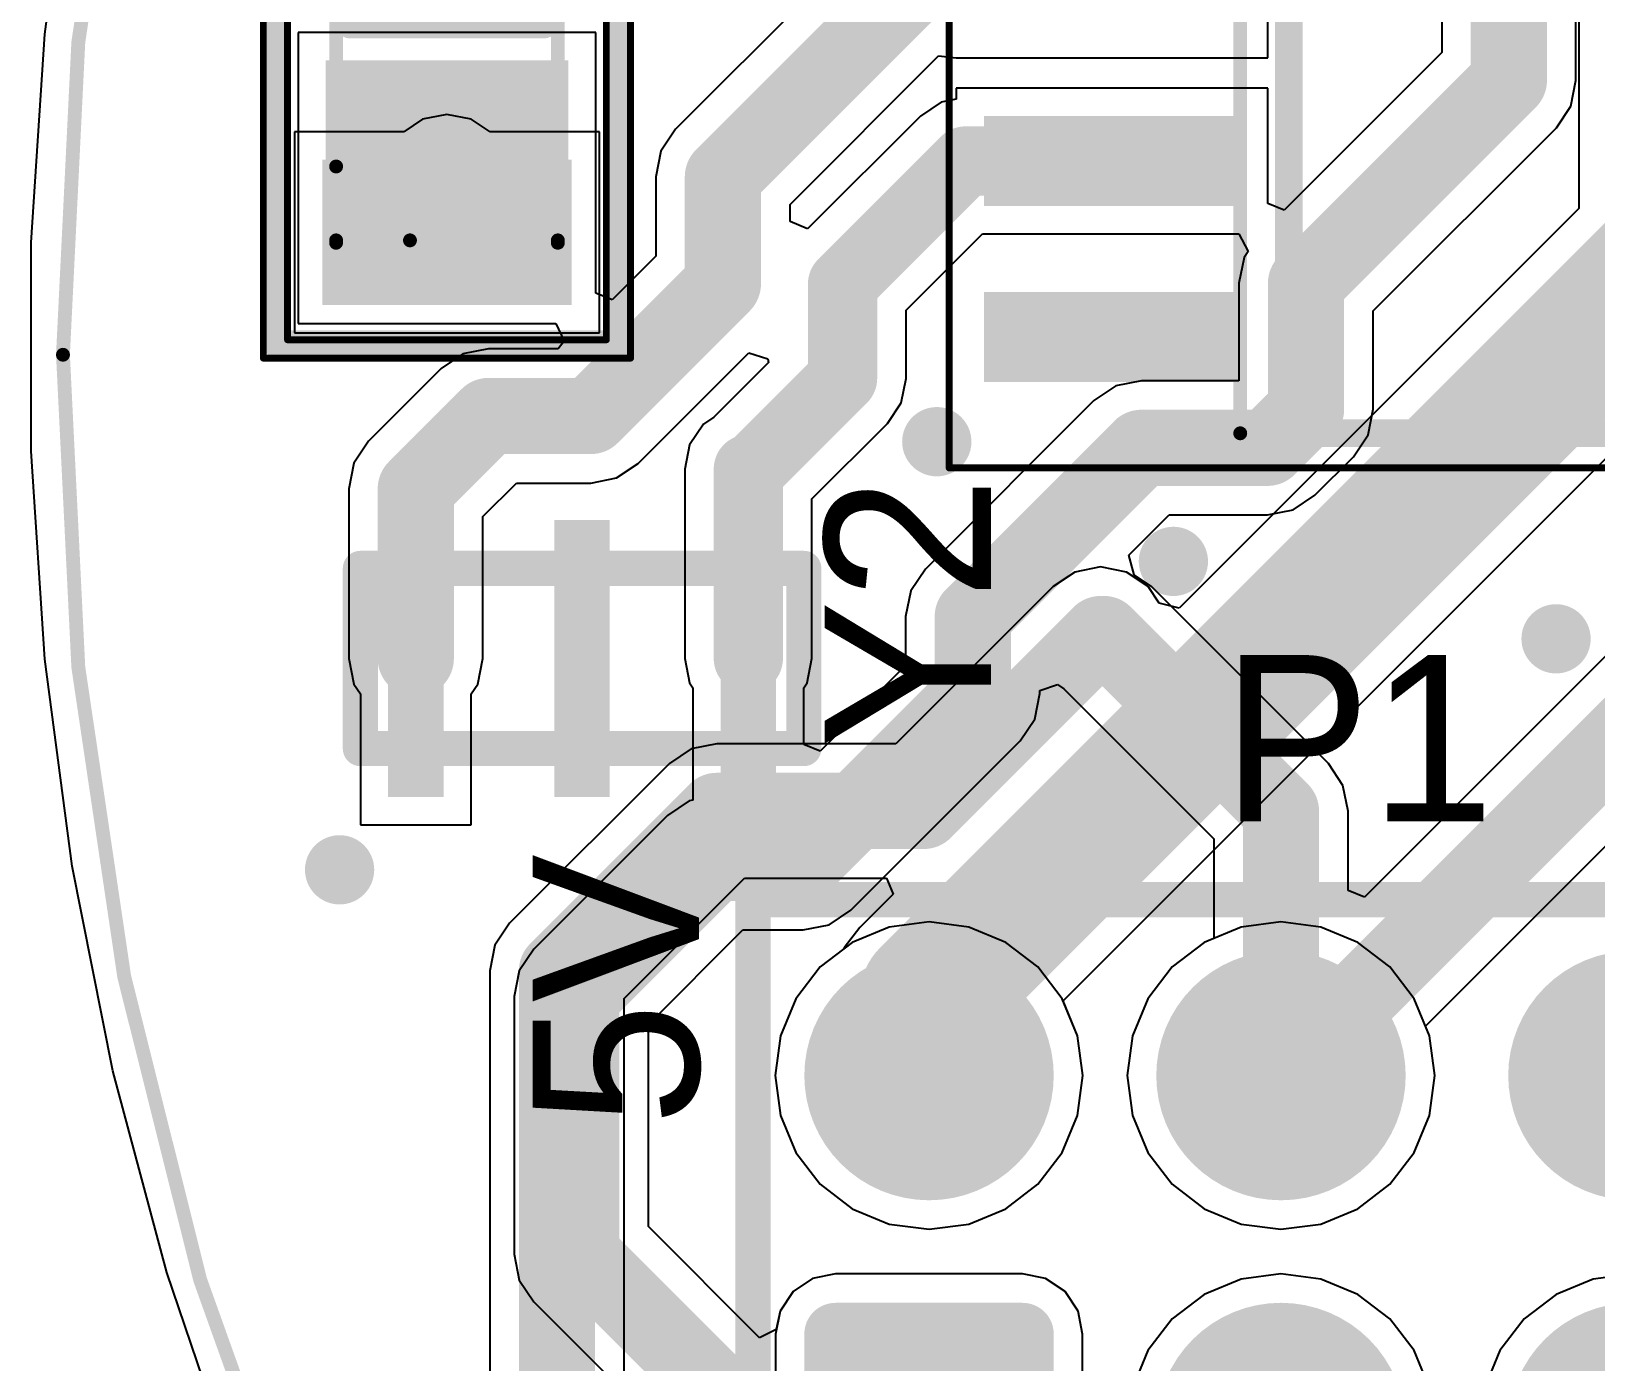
# Model space of a CAD drawing. Header units: millimetres. Extents: x 4.72 to 6.55, y 1.73 to 3.54.
# Drawn here: x 4.7244 to 5.1689, y 2.3494 to 2.7274 of the extents above; entities that cross this region are included whole.
import ezdxf

# ---------------------------------------------------------------- set-up
doc = ezdxf.new("R2010")
doc.units = ezdxf.units.MM
doc.header["$MEASUREMENT"] = 0
for name, color, linetype in [('BottomLayer', 5, 'Continuous'), ('BottomOverlay', 54, 'Continuous'), ('BottomPaste', 16, 'Continuous'), ('BottomSolder', 6, 'Continuous'), ('ConnectLayer', 7, 'Continuous'), ('Mechanical1', 6, 'Continuous'), ('Mechanical15', 56, 'Continuous'), ('Mechanical20', 56, 'Continuous'), ('Mechanical3', 76, 'Continuous'), ('MultiLayer', 9, 'Continuous'), ('PadHoleLayer', 156, 'Continuous'), ('TopLayer', 1, 'Continuous'), ('TopOverlay', 2, 'Continuous'), ('TopPaste', 8, 'Continuous'), ('TopSolder', 216, 'Continuous'), ('ViaHoleLayer', 16, 'Continuous')]:
    doc.layers.add(name, color=color, linetype=linetype)

# ---------------------------------------------------------------- blocks, each defined once
blk = doc.blocks.new('RESC3216X60N_B_8')
at = {"layer": 'BottomLayer'}
for points in [[(-0.07972, 0.03543), (-0.07972, -0.03543), (-0.03839, 0.03543), (-0.03839, -0.03543)], [(0.03839, 0.03543), (0.03839, -0.03543), (0.07972, 0.03543), (0.07972, -0.03543)]]:
    blk.add_solid(points, dxfattribs=at)
at = {"layer": 'BottomOverlay', "const_width": 0.00787}
blk.add_lwpolyline([(0, -0.02756), (0, 0.02756)], dxfattribs=at)
at = {"layer": 'BottomOverlay', "const_width": 0.00394}
for points in [[(-0.00197, 0.02756, 1), (0.00197, 0.02756, 1)], [(-0.00197, -0.02756, 1), (0.00197, -0.02756, 1)]]:
    blk.add_lwpolyline(points, format="xyb", close=True, dxfattribs=at)
at = {"layer": 'BottomPaste'}
for points in [[(-0.07972, 0.03543), (-0.07972, -0.03543), (-0.03839, 0.03543), (-0.03839, -0.03543)], [(0.03839, 0.03543), (0.03839, -0.03543), (0.07972, 0.03543), (0.07972, -0.03543)]]:
    blk.add_solid(points, dxfattribs=at)
at = {"layer": 'BottomSolder'}
for points in [[(-0.07972, 0.03543), (-0.07972, -0.03543), (-0.03839, 0.03543), (-0.03839, -0.03543)], [(0.03839, 0.03543), (0.03839, -0.03543), (0.07972, 0.03543), (0.07972, -0.03543)]]:
    blk.add_solid(points, dxfattribs=at)
at = {"layer": 'Mechanical15', "const_width": 0.00394}
for points in [[(0.06201, 0.0315), (-0.06201, 0.0315)], [(-0.06201, -0.0315), (-0.06201, 0.0315)], [(0.06201, -0.0315), (0.06201, 0.0315)], [(0.06201, -0.0315), (-0.06201, -0.0315)]]:
    blk.add_lwpolyline(points, dxfattribs=at)
at = {"layer": 'Mechanical15', "const_width": 0.00197}
for points in [[(-0.06299, 0.0315, 1), (-0.06102, 0.0315, 1)], [(-0.06299, 0.0315, 1), (-0.06102, 0.0315, 1)], [(0.06102, 0.0315, 1), (0.06299, 0.0315, 1)], [(0.06102, 0.0315, 1), (0.06299, 0.0315, 1)], [(-0.06299, -0.0315, 1), (-0.06102, -0.0315, 1)], [(-0.06299, -0.0315, 1), (-0.06102, -0.0315, 1)], [(0.06102, -0.0315, 1), (0.06299, -0.0315, 1)], [(0.06102, -0.0315, 1), (0.06299, -0.0315, 1)]]:
    blk.add_lwpolyline(points, format="xyb", close=True, dxfattribs=at)
at = {"layer": 'Mechanical20', "const_width": 0.00197}
for points in [[(0.08957, 0.04528), (-0.08957, 0.04528)], [(-0.08957, -0.04528), (-0.08957, 0.04528)], [(0.08957, -0.04528), (0.08957, 0.04528)], [(0.08957, -0.04528), (-0.08957, -0.04528)]]:
    blk.add_lwpolyline(points, dxfattribs=at)
at = {"layer": 'Mechanical20', "const_width": 0.000984}
for points in [[(-0.09006, 0.04528, 1), (-0.08907, 0.04528, 1)], [(-0.09006, 0.04528, 1), (-0.08907, 0.04528, 1)], [(0.08907, 0.04528, 1), (0.09006, 0.04528, 1)], [(0.08907, 0.04528, 1), (0.09006, 0.04528, 1)], [(-0.09006, -0.04528, 1), (-0.08907, -0.04528, 1)], [(-0.09006, -0.04528, 1), (-0.08907, -0.04528, 1)], [(0.08907, -0.04528, 1), (0.09006, -0.04528, 1)], [(0.08907, -0.04528, 1), (0.09006, -0.04528, 1)]]:
    blk.add_lwpolyline(points, format="xyb", close=True, dxfattribs=at)
blk = doc.blocks.new('LEDC3216X120NYEL_11')
at = {"layer": 'Mechanical15', "const_width": 0.00394}
for points in [[(-0.06299, 0.0315), (0.06299, 0.0315)], [(-0.06299, 0.0315), (-0.06299, -0.0315)], [(-0.04201, 0.0315), (-0.06299, 0.01051)], [(0.06299, 0.0315), (0.06299, -0.0315)], [(-0.06299, -0.0315), (0.06299, -0.0315)]]:
    blk.add_lwpolyline(points, dxfattribs=at)
at = {"layer": 'Mechanical15', "const_width": 0.00197}
for points in [[(-0.06398, 0.0315, 1), (-0.06201, 0.0315, 1)], [(-0.06398, 0.0315, 1), (-0.06201, 0.0315, 1)], [(-0.04299, 0.0315, 1), (-0.04102, 0.0315, 1)], [(0.06201, 0.0315, 1), (0.06398, 0.0315, 1)], [(0.06201, 0.0315, 1), (0.06398, 0.0315, 1)], [(-0.06398, 0.01051, 1), (-0.06201, 0.01051, 1)], [(-0.06398, -0.0315, 1), (-0.06201, -0.0315, 1)], [(-0.06398, -0.0315, 1), (-0.06201, -0.0315, 1)], [(0.06201, -0.0315, 1), (0.06398, -0.0315, 1)], [(0.06201, -0.0315, 1), (0.06398, -0.0315, 1)]]:
    blk.add_lwpolyline(points, format="xyb", close=True, dxfattribs=at)
at = {"layer": 'Mechanical20', "const_width": 0.00197}
for points in [[(-0.09646, 0.05217), (0.09646, 0.05217)], [(-0.09646, 0.05217), (-0.09646, -0.05217)], [(0.09646, 0.05217), (0.09646, -0.05217)], [(-0.09646, -0.05217), (0.09646, -0.05217)]]:
    blk.add_lwpolyline(points, dxfattribs=at)
at = {"layer": 'Mechanical20', "const_width": 0.000984}
for points in [[(-0.09695, 0.05217, 1), (-0.09596, 0.05217, 1)], [(-0.09695, 0.05217, 1), (-0.09596, 0.05217, 1)], [(0.09596, 0.05217, 1), (0.09695, 0.05217, 1)], [(0.09596, 0.05217, 1), (0.09695, 0.05217, 1)], [(-0.09695, -0.05217, 1), (-0.09596, -0.05217, 1)], [(-0.09695, -0.05217, 1), (-0.09596, -0.05217, 1)], [(0.09596, -0.05217, 1), (0.09695, -0.05217, 1)], [(0.09596, -0.05217, 1), (0.09695, -0.05217, 1)]]:
    blk.add_lwpolyline(points, format="xyb", close=True, dxfattribs=at)
at = {"layer": 'TopLayer'}
for points in [[(-0.01181, -0.03445), (-0.01181, 0.03445), (-0.07874, -0.03445), (-0.07874, 0.03445)], [(0.07874, -0.03445), (0.07874, 0.03445), (0.01181, -0.03445), (0.01181, 0.03445)]]:
    blk.add_solid(points, dxfattribs=at)
at = {"layer": 'TopOverlay', "const_width": 0.00787}
for points in [[(-0.09252, 0.04823), (0.04528, 0.04823)], [(-0.09252, 0.04823), (-0.09252, -0.04823)], [(-0.09252, -0.04823), (0.04528, -0.04823)]]:
    blk.add_lwpolyline(points, dxfattribs=at)
at = {"layer": 'TopOverlay', "const_width": 0.00394}
for points in [[(-0.09449, 0.04823, 1), (-0.09055, 0.04823, 1)], [(-0.09449, 0.04823, 1), (-0.09055, 0.04823, 1)], [(0.04331, 0.04823, 1), (0.04724, 0.04823, 1)], [(-0.09449, -0.04823, 1), (-0.09055, -0.04823, 1)], [(-0.09449, -0.04823, 1), (-0.09055, -0.04823, 1)], [(0.04331, -0.04823, 1), (0.04724, -0.04823, 1)]]:
    blk.add_lwpolyline(points, format="xyb", close=True, dxfattribs=at)
at = {"layer": 'TopPaste'}
for points in [[(-0.01181, -0.03445), (-0.01181, 0.03445), (-0.07874, -0.03445), (-0.07874, 0.03445)], [(0.07874, -0.03445), (0.07874, 0.03445), (0.01181, -0.03445), (0.01181, 0.03445)]]:
    blk.add_solid(points, dxfattribs=at)
at = {"layer": 'TopSolder'}
for points in [[(-0.01181, -0.03445), (-0.01181, 0.03445), (-0.07874, -0.03445), (-0.07874, 0.03445)], [(0.07874, -0.03445), (0.07874, 0.03445), (0.01181, -0.03445), (0.01181, 0.03445)]]:
    blk.add_solid(points, dxfattribs=at)
blk = doc.blocks.new('CSTCE_G_14')
at = {"layer": 'Mechanical15', "const_width": 0.01}
for points in [[(-0.06299, 0.02559), (0.06299, 0.02559)], [(-0.06299, -0.02559), (-0.06299, 0.02559)], [(0.06299, -0.02559), (0.06299, 0.02559)], [(-0.06299, -0.02559), (0.06299, -0.02559)]]:
    blk.add_lwpolyline(points, dxfattribs=at)
at = {"layer": 'Mechanical15', "const_width": 0.005}
for points in [[(-0.06549, 0.02559, 1), (-0.06049, 0.02559, 1)], [(-0.06549, 0.02559, 1), (-0.06049, 0.02559, 1)], [(0.06049, 0.02559, 1), (0.06549, 0.02559, 1)], [(0.06049, 0.02559, 1), (0.06549, 0.02559, 1)], [(-0.06549, -0.02559, 1), (-0.06049, -0.02559, 1)], [(-0.06549, -0.02559, 1), (-0.06049, -0.02559, 1)], [(0.06049, -0.02559, 1), (0.06549, -0.02559, 1)], [(0.06049, -0.02559, 1), (0.06549, -0.02559, 1)]]:
    blk.add_lwpolyline(points, format="xyb", close=True, dxfattribs=at)
at = {"layer": 'TopLayer'}
for points in [[(-0.03937, -0.03937), (-0.03937, 0.03937), (-0.05512, -0.03937), (-0.05512, 0.03937)], [(0.00787, -0.03937), (0.00787, 0.03937), (-0.00787, -0.03937), (-0.00787, 0.03937)], [(0.05512, -0.03937), (0.05512, 0.03937), (0.03937, -0.03937), (0.03937, 0.03937)]]:
    blk.add_solid(points, dxfattribs=at)
at = {"layer": 'TopOverlay', "const_width": 0.01}
for points in [[(-0.06299, -0.02559), (-0.06299, 0.02559)], [(0.06299, -0.02559), (0.06299, 0.02559)]]:
    blk.add_lwpolyline(points, dxfattribs=at)
at = {"layer": 'TopOverlay'}
for points, const_width in [([(-0.06549, 0.02559, 1), (-0.06049, 0.02559, 1)], 0.005), ([(0.06049, 0.02559, 1), (0.06549, 0.02559, 1)], 0.005), ([(-0.06549, -0.02559, 1), (-0.06049, -0.02559, 1)], 0.005), ([(0.06049, -0.02559, 1), (0.06549, -0.02559, 1)], 0.005), ([(0.0695, -0.05685, 1), (0.0638, -0.05685, 1)], 0.01), ([(0.0613, -0.05685, 1), (0.0663, -0.05685, 1)], 0.005), ([(0.067, -0.05685, 1), (0.072, -0.05685, 1)], 0.005)]:
    blk.add_lwpolyline(points, format="xyb", close=True, dxfattribs=dict(at, const_width=const_width))
at = {"layer": 'TopPaste'}
for points in [[(-0.03937, -0.03937), (-0.03937, 0.03937), (-0.05512, -0.03937), (-0.05512, 0.03937)], [(0.00787, -0.03937), (0.00787, 0.03937), (-0.00787, -0.03937), (-0.00787, 0.03937)], [(0.05512, -0.03937), (0.05512, 0.03937), (0.03937, -0.03937), (0.03937, 0.03937)]]:
    blk.add_solid(points, dxfattribs=at)
at = {"layer": 'TopSolder'}
for points in [[(-0.03937, -0.03937), (-0.03937, 0.03937), (-0.05512, -0.03937), (-0.05512, 0.03937)], [(0.00787, -0.03937), (0.00787, 0.03937), (-0.00787, -0.03937), (-0.00787, 0.03937)], [(0.05512, -0.03937), (0.05512, 0.03937), (0.03937, -0.03937), (0.03937, 0.03937)]]:
    blk.add_solid(points, dxfattribs=at)
blk = doc.blocks.new('SOIC127P1030X265_18N_16')
at = {"layer": 'Mechanical15', "const_width": 0.00394}
for points in [[(-0.14764, -0.22736), (-0.14764, 0.22736)], [(-0.14764, -0.22736), (0.14764, -0.22736)]]:
    blk.add_lwpolyline(points, dxfattribs=at)
at = {"layer": 'Mechanical15', "const_width": 0.00197}
blk.add_lwpolyline([(-0.14862, -0.22736, 1), (-0.14665, -0.22736, 1)], format="xyb", close=True, dxfattribs=at)
blk.add_lwpolyline([(-0.14862, -0.22736, 1), (-0.14665, -0.22736, 1)], format="xyb", close=True, dxfattribs=at)
at = {"layer": 'Mechanical20', "const_width": 0.00197}
for points in [[(-0.23031, -0.2372), (-0.23031, 0.2372)], [(-0.23031, -0.2372), (0.23031, -0.2372)]]:
    blk.add_lwpolyline(points, dxfattribs=at)
at = {"layer": 'Mechanical20', "const_width": 0.000984}
blk.add_lwpolyline([(-0.23081, -0.2372, 1), (-0.22982, -0.2372, 1)], format="xyb", close=True, dxfattribs=at)
blk.add_lwpolyline([(-0.23081, -0.2372, 1), (-0.22982, -0.2372, 1)], format="xyb", close=True, dxfattribs=at)
at = {"layer": 'TopLayer'}
for points in [[(-0.22047, -0.1628), (-0.14764, -0.1628), (-0.22047, -0.1372), (-0.14764, -0.1372)], [(-0.22047, -0.2128), (-0.14764, -0.2128), (-0.22047, -0.1872), (-0.14764, -0.1872)]]:
    blk.add_solid(points, dxfattribs=at)
at = {"layer": 'TopOverlay', "const_width": 0.00787}
for points in [[(-0.13386, -0.22736), (-0.13386, 0.22736)], [(-0.13386, -0.22736), (0.13386, -0.22736)]]:
    blk.add_lwpolyline(points, dxfattribs=at)
at = {"layer": 'TopOverlay', "const_width": 0.00394}
blk.add_lwpolyline([(-0.13583, -0.22736, 1), (-0.13189, -0.22736, 1)], format="xyb", close=True, dxfattribs=at)
blk.add_lwpolyline([(-0.13583, -0.22736, 1), (-0.13189, -0.22736, 1)], format="xyb", close=True, dxfattribs=at)
at = {"layer": 'TopPaste'}
for points in [[(-0.22047, -0.1628), (-0.14764, -0.1628), (-0.22047, -0.1372), (-0.14764, -0.1372)], [(-0.22047, -0.2128), (-0.14764, -0.2128), (-0.22047, -0.1872), (-0.14764, -0.1872)]]:
    blk.add_solid(points, dxfattribs=at)
at = {"layer": 'TopSolder'}
for points in [[(-0.22047, -0.1628), (-0.14764, -0.1628), (-0.22047, -0.1372), (-0.14764, -0.1372)], [(-0.22047, -0.2128), (-0.14764, -0.2128), (-0.22047, -0.1872), (-0.14764, -0.1872)]]:
    blk.add_solid(points, dxfattribs=at)
blk = doc.blocks.new('P___H______2_3_TH_P_____2_54___31')
at = {"layer": 'BottomLayer'}
for points, const_width in [([(-0.01772, 0, 1), (0.01772, 0, 1)], 0.03543), ([(0.08228, 0, 1), (0.11772, 0, 1)], 0.03543), ([(0.18228, 0, 1), (0.21772, 0, 1)], 0.03543), ([(-0.031, -0.07343, 1), (-0.02215, -0.07343, 1)], 0.00886), ([(0.02215, -0.07343, 1), (0.031, -0.07343, 1)], 0.00886), ([(0.08228, -0.1, 1), (0.11772, -0.1, 1)], 0.03543), ([(0.18228, -0.1, 1), (0.21772, -0.1, 1)], 0.03543), ([(-0.031, -0.12657, 1), (-0.02215, -0.12657, 1)], 0.00886), ([(0.02215, -0.12657, 1), (0.031, -0.12657, 1)], 0.00886)]:
    blk.add_lwpolyline(points, format="xyb", close=True, dxfattribs=dict(at, const_width=const_width))
for points in [[(-0.02657, -0.13543), (0.02657, -0.13543), (-0.02657, -0.06457), (0.02657, -0.06457)], [(-0.03543, -0.12657), (0.03543, -0.12657), (-0.03543, -0.07343), (0.03543, -0.07343)]]:
    blk.add_solid(points, dxfattribs=at)
at = {"layer": 'BottomSolder'}
for points, const_width in [([(-0.01772, 0, 1), (0.01772, 0, 1)], 0.03543), ([(0.08228, 0, 1), (0.11772, 0, 1)], 0.03543), ([(0.18228, 0, 1), (0.21772, 0, 1)], 0.03543), ([(-0.031, -0.07343, 1), (-0.02215, -0.07343, 1)], 0.00886), ([(0.02215, -0.07343, 1), (0.031, -0.07343, 1)], 0.00886), ([(0.08228, -0.1, 1), (0.11772, -0.1, 1)], 0.03543), ([(0.18228, -0.1, 1), (0.21772, -0.1, 1)], 0.03543), ([(-0.031, -0.12657, 1), (-0.02215, -0.12657, 1)], 0.00886), ([(0.02215, -0.12657, 1), (0.031, -0.12657, 1)], 0.00886)]:
    blk.add_lwpolyline(points, format="xyb", close=True, dxfattribs=dict(at, const_width=const_width))
for points in [[(-0.02657, -0.13543), (0.02657, -0.13543), (-0.02657, -0.06457), (0.02657, -0.06457)], [(-0.03543, -0.12657), (0.03543, -0.12657), (-0.03543, -0.07343), (0.03543, -0.07343)]]:
    blk.add_solid(points, dxfattribs=at)
at = {"layer": 'Mechanical3', "const_width": 0.01}
for points in [[(-0.05, 0.05), (0.25, 0.05)], [(-0.05, -0.05), (-0.05, 0.05)], [(-0.05, 0.05), (0.05, 0.05)], [(0.25, -0.05), (0.25, 0.05)], [(-0.05, -0.15), (-0.05, -0.05)], [(0.25, -0.15), (0.25, -0.05)], [(-0.05, -0.15), (0.25, -0.15)]]:
    blk.add_lwpolyline(points, dxfattribs=at)
at = {"layer": 'Mechanical3', "const_width": 0.005}
for points in [[(-0.0525, 0.05, 1), (-0.0475, 0.05, 1)], [(-0.0525, 0.05, 1), (-0.0475, 0.05, 1)], [(-0.0525, 0.05, 1), (-0.0475, 0.05, 1)], [(0.0475, 0.05, 1), (0.0525, 0.05, 1)], [(0.2475, 0.05, 1), (0.2525, 0.05, 1)], [(0.2475, 0.05, 1), (0.2525, 0.05, 1)], [(-0.0525, -0.05, 1), (-0.0475, -0.05, 1)], [(-0.0525, -0.05, 1), (-0.0475, -0.05, 1)], [(0.2475, -0.05, 1), (0.2525, -0.05, 1)], [(0.2475, -0.05, 1), (0.2525, -0.05, 1)], [(-0.0525, -0.15, 1), (-0.0475, -0.15, 1)], [(-0.0525, -0.15, 1), (-0.0475, -0.15, 1)], [(0.2475, -0.15, 1), (0.2525, -0.15, 1)], [(0.2475, -0.15, 1), (0.2525, -0.15, 1)]]:
    blk.add_lwpolyline(points, format="xyb", close=True, dxfattribs=at)
at = {"layer": 'MultiLayer'}
for points, const_width in [([(-0.01772, 0, 1), (0.01772, 0, 1)], 0.03543), ([(0.08228, 0, 1), (0.11772, 0, 1)], 0.03543), ([(0.18228, 0, 1), (0.21772, 0, 1)], 0.03543), ([(-0.031, -0.07343, 1), (-0.02215, -0.07343, 1)], 0.00886), ([(0.02215, -0.07343, 1), (0.031, -0.07343, 1)], 0.00886), ([(0.08228, -0.1, 1), (0.11772, -0.1, 1)], 0.03543), ([(0.18228, -0.1, 1), (0.21772, -0.1, 1)], 0.03543), ([(-0.031, -0.12657, 1), (-0.02215, -0.12657, 1)], 0.00886), ([(0.02215, -0.12657, 1), (0.031, -0.12657, 1)], 0.00886)]:
    blk.add_lwpolyline(points, format="xyb", close=True, dxfattribs=dict(at, const_width=const_width))
for points in [[(-0.02657, -0.13543), (0.02657, -0.13543), (-0.02657, -0.06457), (0.02657, -0.06457)], [(-0.03543, -0.12657), (0.03543, -0.12657), (-0.03543, -0.07343), (0.03543, -0.07343)]]:
    blk.add_solid(points, dxfattribs=at)
at = {"layer": 'PadHoleLayer', "const_width": 0.01969}
for points in [[(-0.00984, 0, 1), (0.00984, 0, 1)], [(0.09016, 0, 1), (0.10984, 0, 1)], [(0.19016, 0, 1), (0.20984, 0, 1)], [(-0.00984, -0.1, 1), (0.00984, -0.1, 1)], [(0.09016, -0.1, 1), (0.10984, -0.1, 1)], [(0.19016, -0.1, 1), (0.20984, -0.1, 1)]]:
    blk.add_lwpolyline(points, format="xyb", close=True, dxfattribs=at)
at = {"layer": 'TopLayer'}
for points, const_width in [([(-0.01772, 0, 1), (0.01772, 0, 1)], 0.03543), ([(0.08228, 0, 1), (0.11772, 0, 1)], 0.03543), ([(0.18228, 0, 1), (0.21772, 0, 1)], 0.03543), ([(-0.031, -0.07343, 1), (-0.02215, -0.07343, 1)], 0.00886), ([(0.02215, -0.07343, 1), (0.031, -0.07343, 1)], 0.00886), ([(0.08228, -0.1, 1), (0.11772, -0.1, 1)], 0.03543), ([(0.18228, -0.1, 1), (0.21772, -0.1, 1)], 0.03543), ([(-0.031, -0.12657, 1), (-0.02215, -0.12657, 1)], 0.00886), ([(0.02215, -0.12657, 1), (0.031, -0.12657, 1)], 0.00886)]:
    blk.add_lwpolyline(points, format="xyb", close=True, dxfattribs=dict(at, const_width=const_width))
for points in [[(-0.02657, -0.13543), (0.02657, -0.13543), (-0.02657, -0.06457), (0.02657, -0.06457)], [(-0.03543, -0.12657), (0.03543, -0.12657), (-0.03543, -0.07343), (0.03543, -0.07343)]]:
    blk.add_solid(points, dxfattribs=at)
at = {"layer": 'TopOverlay', "const_width": 0.01}
for points in [[(-0.05, 0.05), (0.25, 0.05)], [(-0.05, -0.05), (-0.05, 0.05)], [(-0.05, 0.05), (0.05, 0.05)], [(0.25, -0.05), (0.25, 0.05)], [(-0.05, -0.15), (-0.05, -0.05)], [(0.25, -0.15), (0.25, -0.05)], [(-0.05, -0.15), (0.25, -0.15)]]:
    blk.add_lwpolyline(points, dxfattribs=at)
at = {"layer": 'TopOverlay'}
for points, const_width in [([(-0.0525, 0.05, 1), (-0.0475, 0.05, 1)], 0.005), ([(-0.0525, 0.05, 1), (-0.0475, 0.05, 1)], 0.005), ([(-0.0525, 0.05, 1), (-0.0475, 0.05, 1)], 0.005), ([(0.0475, 0.05, 1), (0.0525, 0.05, 1)], 0.005), ([(0.2475, 0.05, 1), (0.2525, 0.05, 1)], 0.005), ([(0.2475, 0.05, 1), (0.2525, 0.05, 1)], 0.005), ([(-0.0525, -0.05, 1), (-0.0475, -0.05, 1)], 0.005), ([(-0.0525, -0.05, 1), (-0.0475, -0.05, 1)], 0.005), ([(0.2475, -0.05, 1), (0.2525, -0.05, 1)], 0.005), ([(0.2475, -0.05, 1), (0.2525, -0.05, 1)], 0.005), ([(-0.09409, -0.1, 1), (-0.10591, -0.1, 1)], 0.01969), ([(-0.11083, -0.1, 1), (-0.10098, -0.1, 1)], 0.00984), ([(-0.09902, -0.1, 1), (-0.08917, -0.1, 1)], 0.00984), ([(-0.0525, -0.15, 1), (-0.0475, -0.15, 1)], 0.005), ([(-0.0525, -0.15, 1), (-0.0475, -0.15, 1)], 0.005), ([(0.2475, -0.15, 1), (0.2525, -0.15, 1)], 0.005), ([(0.2475, -0.15, 1), (0.2525, -0.15, 1)], 0.005)]:
    blk.add_lwpolyline(points, format="xyb", close=True, dxfattribs=dict(at, const_width=const_width))
at = {"layer": 'TopSolder'}
for points, const_width in [([(-0.01772, 0, 1), (0.01772, 0, 1)], 0.03543), ([(0.08228, 0, 1), (0.11772, 0, 1)], 0.03543), ([(0.18228, 0, 1), (0.21772, 0, 1)], 0.03543), ([(-0.031, -0.07343, 1), (-0.02215, -0.07343, 1)], 0.00886), ([(0.02215, -0.07343, 1), (0.031, -0.07343, 1)], 0.00886), ([(0.08228, -0.1, 1), (0.11772, -0.1, 1)], 0.03543), ([(0.18228, -0.1, 1), (0.21772, -0.1, 1)], 0.03543), ([(-0.031, -0.12657, 1), (-0.02215, -0.12657, 1)], 0.00886), ([(0.02215, -0.12657, 1), (0.031, -0.12657, 1)], 0.00886)]:
    blk.add_lwpolyline(points, format="xyb", close=True, dxfattribs=dict(at, const_width=const_width))
for points in [[(-0.02657, -0.13543), (0.02657, -0.13543), (-0.02657, -0.06457), (0.02657, -0.06457)], [(-0.03543, -0.12657), (0.03543, -0.12657), (-0.03543, -0.07343), (0.03543, -0.07343)]]:
    blk.add_solid(points, dxfattribs=at)

msp = doc.modelspace()

# ---------------------------------------------------------------- linework, layer by layer
at = {"layer": 'BottomLayer'}
for points, const_width in [([(4.8376, 2.68572, 1), (4.84744, 2.68572, 1)], 0.00984), ([(4.97677, 2.6108, 1), (4.98662, 2.6108, 1)], 0.00984), ([(5.044, 2.5768, 1), (5.05384, 2.5768, 1)], 0.00984), ([(5.02284, 2.55616, 1), (5.03366, 2.55616, 1)], 0.01083), ([(5.02333, 2.55616, 1), (5.03317, 2.55616, 1)], 0.00984), ([(5.15273, 2.5548, 1), (5.16257, 2.5548, 1)], 0.00984), ([(4.91378, 2.50591, 1), (4.92461, 2.50591, 1)], 0.01083), ([(4.91378, 2.50591, 1), (4.92461, 2.50591, 1)], 0.01083), ([(4.97258, 2.50591, 1), (4.98341, 2.50591, 1)], 0.01083), ([(4.97258, 2.50591, 1), (4.98341, 2.50591, 1)], 0.01083), ([(4.80709, 2.48917, 1), (4.81693, 2.48917, 1)], 0.00984), ([(4.96965, 2.45311, 1), (4.98933, 2.45311, 1)], 0.01969), ([(4.96965, 2.45311, 1), (4.98933, 2.45311, 1)], 0.01969), ([(4.86837, 2.46049, 1), (4.87919, 2.46049, 1)], 0.01083), ([(4.86837, 2.46049, 1), (4.87919, 2.46049, 1)], 0.01083), ([(4.96965, 2.43071, 1), (4.98933, 2.43071, 1)], 0.01969)]:
    msp.add_lwpolyline(points, format="xyb", close=True, dxfattribs=dict(at, const_width=const_width))
for points, const_width in [([(4.97949, 2.45311), (5.19193, 2.66555)], 0.03937), ([(4.978, 2.50591), (5.02825, 2.55616)], 0.02165), ([(4.87378, 2.46049), (4.9192, 2.50591)], 0.02165), ([(4.9192, 2.50591), (4.978, 2.50591)], 0.02165), ([(4.97949, 2.43071), (4.97949, 2.45311)], 0.03937), ([(4.87378, 2.23252), (4.87378, 2.46049)], 0.02165)]:
    msp.add_lwpolyline(points, dxfattribs=dict(at, const_width=const_width))
at = {"layer": 'ConnectLayer'}
for p, q in [((5.16413, 3.01476), (5.16413, 2.67707)), ((5.12518, 2.82524), (5.12518, 2.72137)), ((5.16331, 2.71347), (5.16331, 2.81734)), ((4.72829, 2.7266), (4.73603, 2.78538)), ((4.72829, 2.7266), (4.73603, 2.78538)), ((5.07579, 2.71988), (5.07579, 2.76122)), ((4.96191, 2.75403), (4.90744, 2.69956)), ((4.72441, 2.66744), (4.72829, 2.7266)), ((4.72441, 2.66744), (4.72829, 2.7266)), ((4.88484, 2.72706), (4.8002, 2.72706)), ((4.8002, 2.72706), (4.8002, 2.64439)), ((4.88484, 2.65305), (4.88484, 2.72706)), ((4.93999, 2.67818), (4.9822, 2.7204)), ((4.9822, 2.7204), (4.9872, 2.71988)), ((5.12518, 2.72137), (5.08041, 2.6766)), ((4.9872, 2.71988), (4.9872, 2.71988)), ((4.9872, 2.71988), (5.07579, 2.71988)), ((5.16186, 2.70617), (5.16331, 2.71347)), ((4.98292, 2.70724), (4.97705, 2.70332)), ((4.9872, 2.70809), (4.98292, 2.70724)), ((5.07579, 2.71122), (4.9872, 2.71122)), ((4.9872, 2.71122), (4.9872, 2.70809)), ((5.07579, 2.67851), (5.07579, 2.71122)), ((4.84252, 2.70379), (4.83561, 2.70241)), ((4.84943, 2.70241), (4.84252, 2.70379)), ((4.97705, 2.70332), (4.94499, 2.67126)), ((5.15773, 2.69999), (5.16186, 2.70617)), ((4.83023, 2.69882), (4.79921, 2.69882)), ((4.79921, 2.69882), (4.79921, 2.64173)), ((4.83561, 2.70241), (4.83023, 2.69882)), ((4.85481, 2.69882), (4.84943, 2.70241)), ((4.88583, 2.69882), (4.85481, 2.69882)), ((4.88583, 2.64173), (4.88583, 2.69882)), ((4.90744, 2.69956), (4.90331, 2.69337)), ((5.10568, 2.64794), (5.15773, 2.69999)), ((4.90331, 2.69337), (4.90185, 2.68608)), ((4.90185, 2.68608), (4.90185, 2.66353)), ((4.93999, 2.67333), (4.93999, 2.67818)), ((5.16413, 2.67707), (5.05057, 2.5635)), ((5.08041, 2.6766), (5.07579, 2.67851)), ((4.94499, 2.67126), (4.93999, 2.67333)), ((4.72441, 2.6378), (4.72441, 2.66744)), ((4.72441, 2.6378), (4.72441, 2.66744)), ((4.97298, 2.64816), (4.9947, 2.66988)), ((4.9947, 2.66988), (5.06749, 2.66988)), ((5.06749, 2.66988), (5.07016, 2.66488)), ((4.90185, 2.66353), (4.88946, 2.65114)), ((5.069, 2.66314), (5.06755, 2.65584)), ((5.07016, 2.66488), (5.069, 2.66314)), ((5.06755, 2.65584), (5.06755, 2.62812)), ((4.88946, 2.65114), (4.88484, 2.65305)), ((4.97298, 2.6288), (4.97298, 2.64816)), ((5.10568, 2.62001), (5.10568, 2.64794)), ((4.79921, 2.64173), (4.88583, 2.64173)), ((4.8002, 2.64439), (4.87342, 2.64439)), ((4.87342, 2.64439), (4.87586, 2.63939)), ((4.72441, 2.60815), (4.72441, 2.6378)), ((4.72441, 2.60815), (4.72441, 2.6378)), ((4.85433, 2.63718), (4.84703, 2.63573)), ((4.87414, 2.63718), (4.85433, 2.63718)), ((4.87586, 2.63939), (4.87414, 2.63718)), ((4.89688, 2.60463), (4.92829, 2.63604)), ((4.92829, 2.63604), (4.93371, 2.63439)), ((4.84085, 2.63159), (4.82018, 2.61092)), ((4.84703, 2.63573), (4.84085, 2.63159)), ((4.93392, 2.63334), (4.91839, 2.61781)), ((4.93371, 2.63439), (4.93392, 2.63334)), ((4.97161, 2.62188), (4.97298, 2.6288)), ((5.03983, 2.62812), (5.03253, 2.62667)), ((5.06755, 2.62812), (5.03983, 2.62812)), ((5.03983, 2.62812), (5.03983, 2.62812)), ((5.01759, 2.4519), (5.19193, 2.62624)), ((5.03253, 2.62667), (5.02635, 2.62254)), ((4.96769, 2.61602), (4.97161, 2.62188)), ((5.02635, 2.62254), (4.97844, 2.57463)), ((5.02635, 2.62254), (5.02635, 2.62254)), ((5.10423, 2.61271), (5.10568, 2.62001)), ((4.91538, 2.6158), (4.91146, 2.60994)), ((4.91839, 2.61781), (4.91538, 2.6158)), ((4.94621, 2.59454), (4.96769, 2.61602)), ((4.82018, 2.61092), (4.81605, 2.60474)), ((4.91146, 2.60994), (4.91009, 2.60302)), ((5.1001, 2.60653), (5.10423, 2.61271)), ((4.72829, 2.54899), (4.72441, 2.60815)), ((4.72829, 2.54899), (4.72441, 2.60815)), ((5.08914, 2.59557), (5.1001, 2.60653)), ((4.81605, 2.60474), (4.81459, 2.59744)), ((4.8834, 2.59904), (4.89069, 2.60049)), ((4.89069, 2.60049), (4.89688, 2.60463)), ((4.91009, 2.60302), (4.91009, 2.54921)), ((4.81459, 2.59744), (4.81459, 2.54921)), ((4.85273, 2.58954), (4.86223, 2.59904)), ((4.86223, 2.59904), (4.8834, 2.59904)), ((4.94621, 2.54921), (4.94621, 2.59454)), ((5.08296, 2.59144), (5.08914, 2.59557)), ((4.85273, 2.54921), (4.85273, 2.58954)), ((5.03627, 2.57853), (5.04773, 2.58999)), ((5.04773, 2.58999), (5.07566, 2.58999)), ((5.07566, 2.58999), (5.08296, 2.59144)), ((5.03774, 2.57294), (5.03627, 2.57853)), ((4.97844, 2.57463), (4.97431, 2.56845)), ((5.02095, 2.57378), (5.01477, 2.56964)), ((5.02825, 2.57523), (5.02095, 2.57378)), ((5.03555, 2.57378), (5.02825, 2.57523)), ((5.04173, 2.56964), (5.03555, 2.57378)), ((5.01477, 2.56964), (4.9701, 2.52497)), ((5.04267, 2.56964), (5.03774, 2.57294)), ((5.0449, 2.5649), (5.04173, 2.56964)), ((5.09297, 2.51934), (5.04267, 2.56964)), ((4.97431, 2.56845), (4.97285, 2.56115)), ((5.05057, 2.5635), (5.0449, 2.5649)), ((4.97285, 2.56115), (4.97285, 2.54719)), ((5.17718, 2.55536), (5.10318, 2.48136)), ((4.73603, 2.49021), (4.72829, 2.54899)), ((4.73603, 2.49021), (4.72829, 2.54899)), ((4.81459, 2.54921), (4.81605, 2.54192)), ((4.85128, 2.54192), (4.85273, 2.54921)), ((4.91009, 2.54921), (4.91146, 2.5423)), ((4.94484, 2.5423), (4.94621, 2.54921)), ((4.97285, 2.54719), (4.94852, 2.52285)), ((4.81605, 2.54192), (4.81791, 2.53912)), ((4.81791, 2.53912), (4.81791, 2.50197)), ((4.84941, 2.53912), (4.85128, 2.54192)), ((4.84941, 2.50197), (4.84941, 2.53912)), ((4.91146, 2.5423), (4.9124, 2.54089)), ((4.9124, 2.54089), (4.9124, 2.50896)), ((4.9439, 2.54089), (4.94484, 2.5423)), ((4.9439, 2.52477), (4.9439, 2.54089)), ((5.00954, 2.532), (5.01099, 2.53929)), ((5.01099, 2.54013), (5.01599, 2.54179)), ((5.01099, 2.53929), (5.01099, 2.54013)), ((5.01599, 2.54179), (5.01782, 2.54057)), ((5.01782, 2.54057), (5.06042, 2.49796)), ((5.12053, 2.44479), (5.20973, 2.53398)), ((5.0054, 2.52581), (5.00954, 2.532)), ((4.9192, 2.52497), (4.9119, 2.52352)), ((4.9701, 2.52497), (4.9192, 2.52497)), ((4.95725, 2.47766), (5.0054, 2.52581)), ((4.9119, 2.52352), (4.90571, 2.51939)), ((4.94852, 2.52285), (4.9439, 2.52477)), ((4.90571, 2.51939), (4.8603, 2.47397)), ((4.90571, 2.51939), (4.90571, 2.51939)), ((5.09711, 2.51316), (5.09297, 2.51934)), ((5.09856, 2.50586), (5.09711, 2.51316)), ((4.91138, 2.50876), (4.9052, 2.50462)), ((4.9124, 2.50896), (4.91138, 2.50876)), ((4.9052, 2.50462), (4.86719, 2.46661)), ((5.09856, 2.48327), (5.09856, 2.50586)), ((5.09856, 2.50586), (5.09856, 2.50586)), ((4.81791, 2.50197), (4.84941, 2.50197)), ((5.06042, 2.49796), (5.06042, 2.46969)), ((4.74759, 2.43206), (4.73603, 2.49021)), ((4.74759, 2.43206), (4.73603, 2.49021)), ((4.89285, 2.45259), (4.92709, 2.48684)), ((4.92709, 2.48684), (4.96737, 2.48684)), ((4.96737, 2.48684), (4.96929, 2.48222)), ((4.96929, 2.48222), (4.95984, 2.47277)), ((5.10318, 2.48136), (5.09856, 2.48327)), ((4.95107, 2.47353), (4.95725, 2.47766)), ((4.8603, 2.47397), (4.85616, 2.46779)), ((4.89974, 2.44523), (4.92658, 2.47207)), ((4.92658, 2.47207), (4.94377, 2.47207)), ((4.94377, 2.47207), (4.95107, 2.47353)), ((4.95984, 2.47277), (4.95542, 2.46701)), ((4.96819, 2.4729), (4.95765, 2.46854)), ((4.97949, 2.47439), (4.96819, 2.4729)), ((4.9908, 2.4729), (4.97949, 2.47439)), ((5.00133, 2.46854), (4.9908, 2.4729)), ((5.06819, 2.4729), (5.05765, 2.46854)), ((5.07949, 2.47439), (5.06819, 2.4729)), ((5.0908, 2.4729), (5.07949, 2.47439)), ((5.10133, 2.46854), (5.0908, 2.4729)), ((4.85616, 2.46779), (4.85471, 2.46049)), ((4.95765, 2.46854), (4.9486, 2.4616)), ((5.01038, 2.4616), (5.00133, 2.46854)), ((5.05765, 2.46854), (5.0486, 2.4616)), ((5.05765, 2.46854), (5.0486, 2.4616)), ((5.06042, 2.46969), (5.05765, 2.46854)), ((5.11038, 2.4616), (5.10133, 2.46854)), ((4.86719, 2.46661), (4.86305, 2.46043)), ((4.9553, 2.46674), (4.9486, 2.4616)), ((4.95542, 2.46701), (4.9553, 2.46674)), ((4.85471, 2.46049), (4.85471, 2.19536)), ((4.86305, 2.46043), (4.8616, 2.45313)), ((4.9486, 2.4616), (4.94166, 2.45255)), ((4.9486, 2.4616), (4.94166, 2.45255)), ((5.01732, 2.45255), (5.01038, 2.4616)), ((5.0486, 2.4616), (5.04166, 2.45255)), ((5.0486, 2.4616), (5.04166, 2.45255)), ((5.11732, 2.45255), (5.11038, 2.4616)), ((4.8616, 2.45313), (4.8616, 2.37992)), ((4.89285, 2.20326), (4.89285, 2.45259)), ((4.94166, 2.45255), (4.9373, 2.44201)), ((4.94166, 2.45255), (4.9373, 2.44201)), ((5.02168, 2.44201), (5.01732, 2.45255)), ((5.02168, 2.44201), (5.01759, 2.4519)), ((5.04166, 2.45255), (5.0373, 2.44201)), ((5.04166, 2.45255), (5.0373, 2.44201)), ((5.12168, 2.44201), (5.11732, 2.45255)), ((4.89974, 2.38782), (4.89974, 2.44523)), ((5.12168, 2.44201), (5.12053, 2.44479)), ((4.9373, 2.44201), (4.93581, 2.43071)), ((4.9373, 2.44201), (4.93581, 2.43071)), ((5.02317, 2.43071), (5.02168, 2.44201)), ((5.02317, 2.43071), (5.02168, 2.44201)), ((5.0373, 2.44201), (5.03581, 2.43071)), ((5.0373, 2.44201), (5.03581, 2.43071)), ((5.12317, 2.43071), (5.12168, 2.44201)), ((5.12317, 2.43071), (5.12168, 2.44201)), ((4.76294, 2.3748), (4.74759, 2.43206)), ((4.76294, 2.3748), (4.74759, 2.43206)), ((4.93581, 2.43071), (4.9373, 2.4194)), ((4.93581, 2.43071), (4.9373, 2.4194)), ((5.02168, 2.4194), (5.02317, 2.43071)), ((5.02168, 2.4194), (5.02317, 2.43071)), ((5.03581, 2.43071), (5.0373, 2.4194)), ((5.03581, 2.43071), (5.0373, 2.4194)), ((5.12168, 2.4194), (5.12317, 2.43071)), ((5.12168, 2.4194), (5.12317, 2.43071)), ((4.9373, 2.4194), (4.94166, 2.40887)), ((4.9373, 2.4194), (4.94166, 2.40887)), ((5.01732, 2.40887), (5.02168, 2.4194)), ((5.01732, 2.40887), (5.02168, 2.4194)), ((5.0373, 2.4194), (5.04166, 2.40887)), ((5.0373, 2.4194), (5.04166, 2.40887)), ((5.11732, 2.40887), (5.12168, 2.4194)), ((5.11732, 2.40887), (5.12168, 2.4194)), ((4.94166, 2.40887), (4.9486, 2.39982)), ((4.94166, 2.40887), (4.9486, 2.39982)), ((5.01038, 2.39982), (5.01732, 2.40887)), ((5.01038, 2.39982), (5.01732, 2.40887)), ((5.04166, 2.40887), (5.0486, 2.39982)), ((5.04166, 2.40887), (5.0486, 2.39982)), ((5.11038, 2.39982), (5.11732, 2.40887)), ((5.11038, 2.39982), (5.11732, 2.40887)), ((4.9486, 2.39982), (4.95765, 2.39288)), ((4.9486, 2.39982), (4.95765, 2.39288)), ((5.00133, 2.39288), (5.01038, 2.39982)), ((5.00133, 2.39288), (5.01038, 2.39982)), ((5.0486, 2.39982), (5.05765, 2.39288)), ((5.0486, 2.39982), (5.05765, 2.39288)), ((5.10133, 2.39288), (5.11038, 2.39982)), ((5.10133, 2.39288), (5.11038, 2.39982)), ((4.95765, 2.39288), (4.96819, 2.38852)), ((4.95765, 2.39288), (4.96819, 2.38852)), ((4.9908, 2.38852), (5.00133, 2.39288)), ((4.9908, 2.38852), (5.00133, 2.39288)), ((5.05765, 2.39288), (5.06819, 2.38852)), ((5.05765, 2.39288), (5.06819, 2.38852)), ((5.0908, 2.38852), (5.10133, 2.39288)), ((5.0908, 2.38852), (5.10133, 2.39288)), ((4.93136, 2.35619), (4.89974, 2.38782)), ((4.96819, 2.38852), (4.97949, 2.38703)), ((4.96819, 2.38852), (4.97949, 2.38703)), ((4.97949, 2.38703), (4.9908, 2.38852)), ((4.97949, 2.38703), (4.9908, 2.38852)), ((5.06819, 2.38852), (5.07949, 2.38703)), ((5.06819, 2.38852), (5.07949, 2.38703)), ((5.07949, 2.38703), (5.0908, 2.38852)), ((5.07949, 2.38703), (5.0908, 2.38852)), ((4.8616, 2.37992), (4.86305, 2.37262)), ((4.78199, 2.31866), (4.76294, 2.3748)), ((4.78199, 2.31866), (4.76294, 2.3748)), ((4.95292, 2.37434), (4.94639, 2.37305)), ((4.95292, 2.37434), (4.94639, 2.37305)), ((5.00607, 2.37434), (4.95292, 2.37434)), ((5.00607, 2.37434), (4.95292, 2.37434)), ((5.01259, 2.37305), (5.00607, 2.37434)), ((5.01259, 2.37305), (5.00607, 2.37434)), ((5.07949, 2.37439), (5.06819, 2.3729)), ((5.07949, 2.37439), (5.06819, 2.3729)), ((5.0908, 2.3729), (5.07949, 2.37439)), ((5.0908, 2.3729), (5.07949, 2.37439)), ((5.17949, 2.37439), (5.16819, 2.3729)), ((5.17949, 2.37439), (5.16819, 2.3729)), ((4.86305, 2.37262), (4.86719, 2.36644)), ((4.94085, 2.36935), (4.93715, 2.36381)), ((4.94085, 2.36935), (4.93715, 2.36381)), ((4.94639, 2.37305), (4.94085, 2.36935)), ((4.94639, 2.37305), (4.94085, 2.36935)), ((5.01813, 2.36935), (5.01259, 2.37305)), ((5.01813, 2.36935), (5.01259, 2.37305)), ((5.02183, 2.36381), (5.01813, 2.36935)), ((5.02183, 2.36381), (5.01813, 2.36935)), ((5.06819, 2.3729), (5.05765, 2.36854)), ((5.06819, 2.3729), (5.05765, 2.36854)), ((5.10133, 2.36854), (5.0908, 2.3729)), ((5.10133, 2.36854), (5.0908, 2.3729)), ((5.16819, 2.3729), (5.15765, 2.36854)), ((5.16819, 2.3729), (5.15765, 2.36854)), ((4.86719, 2.36644), (4.9164, 2.31723)), ((5.05765, 2.36854), (5.0486, 2.3616)), ((5.05765, 2.36854), (5.0486, 2.3616)), ((5.11038, 2.3616), (5.10133, 2.36854)), ((5.11038, 2.3616), (5.10133, 2.36854)), ((5.15765, 2.36854), (5.1486, 2.3616)), ((5.15765, 2.36854), (5.1486, 2.3616)), ((4.93715, 2.36381), (4.93586, 2.35728)), ((4.93715, 2.36381), (4.9361, 2.35853)), ((5.02313, 2.35728), (5.02183, 2.36381)), ((5.02313, 2.35728), (5.02183, 2.36381)), ((5.0486, 2.3616), (5.04166, 2.35255)), ((5.0486, 2.3616), (5.04166, 2.35255)), ((5.11732, 2.35255), (5.11038, 2.3616)), ((5.11732, 2.35255), (5.11038, 2.3616)), ((5.1486, 2.3616), (5.14166, 2.35255)), ((5.1486, 2.3616), (5.14166, 2.35255)), ((4.9361, 2.35853), (4.93136, 2.35619)), ((4.93586, 2.35728), (4.93586, 2.30413)), ((5.02313, 2.30413), (5.02313, 2.35728)), ((5.02313, 2.31262), (5.02313, 2.35728)), ((5.04166, 2.35255), (5.0373, 2.34201)), ((5.04166, 2.35255), (5.0373, 2.34201)), ((5.12168, 2.34201), (5.11732, 2.35255)), ((5.12168, 2.34201), (5.11732, 2.35255)), ((5.14166, 2.35255), (5.1373, 2.34201)), ((5.14166, 2.35255), (5.1373, 2.34201))]:
    msp.add_line(p, q, dxfattribs=at)
at = {"layer": 'Mechanical1'}
for points, const_width in [([(6.54443, 2.63551, 1), (4.73341, 2.63551, 1)], 0.00394), ([(4.73243, 2.63551, 1), (4.73439, 2.63551, 1)], 0.00197)]:
    msp.add_lwpolyline(points, format="xyb", close=True, dxfattribs=dict(at, const_width=const_width))
at = {"layer": 'MultiLayer', "const_width": 0.00984}
for points in [[(4.8376, 2.68572, 1), (4.84744, 2.68572, 1)], [(4.97677, 2.6108, 1), (4.98662, 2.6108, 1)], [(5.044, 2.5768, 1), (5.05384, 2.5768, 1)], [(5.02333, 2.55616, 1), (5.03317, 2.55616, 1)], [(5.15273, 2.5548, 1), (5.16257, 2.5548, 1)], [(4.80709, 2.48917, 1), (4.81693, 2.48917, 1)]]:
    msp.add_lwpolyline(points, format="xyb", close=True, dxfattribs=at)
at = {"layer": 'TopLayer'}
for points, const_width in [([(5.14424, 2.71347), (5.14424, 2.82524)], 0.02165), ([(4.92092, 2.68608), (4.97539, 2.74055)], 0.02165), ([(5.08661, 2.65584), (5.14424, 2.71347)], 0.02165), ([(4.95492, 2.65564), (4.98983, 2.69055)], 0.01969), ([(4.98983, 2.69055), (5.0315, 2.69055)], 0.01969), ([(4.92092, 2.65564), (4.92092, 2.68608)], 0.02165), ([(4.8834, 2.61811), (4.92092, 2.65564)], 0.02165), ([(4.95492, 2.6288), (4.95492, 2.65564)], 0.01969), ([(5.08661, 2.62001), (5.08661, 2.65584)], 0.02165), ([(4.92915, 2.60302), (4.95492, 2.6288)], 0.01969), ([(4.83366, 2.59744), (4.85433, 2.61811)], 0.02165), ([(4.85433, 2.61811), (4.8834, 2.61811)], 0.02165), ([(5.07566, 2.60906), (5.08661, 2.62001)], 0.02165), ([(4.99192, 2.56115), (5.03983, 2.60906)], 0.02165), ([(5.03983, 2.60906), (5.07566, 2.60906)], 0.02165), ([(4.92815, 2.60302), (4.92915, 2.60302)], 0.01969), ([(4.92815, 2.54921), (4.92815, 2.60302)], 0.01969), ([(4.83366, 2.54921), (4.83366, 2.59744)], 0.02165), ([(4.99192, 2.53929), (4.99192, 2.56115)], 0.02165), ([(5.02847, 2.55594), (5.02869, 2.55616)], 0.02165), ([(5.02869, 2.55616), (5.02919, 2.55616)], 0.02165), ([(5.02919, 2.55616), (5.07949, 2.50586)], 0.02165), ([(5.07949, 2.43071), (5.19624, 2.54746)], 0.02165), ([(4.94377, 2.49114), (4.99192, 2.53929)], 0.02165), ([(5.07949, 2.43071), (5.07949, 2.50586)], 0.02165), ([(4.88067, 2.45313), (4.91868, 2.49114)], 0.02165), ([(4.91868, 2.49114), (4.94377, 2.49114)], 0.02165), ([(4.88067, 2.37992), (4.88067, 2.45313)], 0.02165), ([(4.88067, 2.37992), (4.92988, 2.33071)], 0.02165)]:
    msp.add_lwpolyline(points, dxfattribs=dict(at, const_width=const_width))
for points, const_width in [([(5.13883, 2.71347, 1), (5.14966, 2.71347, 1)], 0.01083), ([(5.13883, 2.71347, 1), (5.14966, 2.71347, 1)], 0.01083), ([(4.98491, 2.69055, 1), (4.99475, 2.69055, 1)], 0.00984), ([(4.98491, 2.69055, 1), (4.99475, 2.69055, 1)], 0.00984), ([(5.02657, 2.69055, 1), (5.03642, 2.69055, 1)], 0.00984), ([(4.8376, 2.68572, 1), (4.84744, 2.68572, 1)], 0.00984), ([(4.91551, 2.68608, 1), (4.92633, 2.68608, 1)], 0.01083), ([(4.91551, 2.68608, 1), (4.92633, 2.68608, 1)], 0.01083), ([(4.91551, 2.65564, 1), (4.92633, 2.65564, 1)], 0.01083), ([(4.91551, 2.65564, 1), (4.92633, 2.65564, 1)], 0.01083), ([(4.95, 2.65564, 1), (4.95984, 2.65564, 1)], 0.00984), ([(4.95, 2.65564, 1), (4.95984, 2.65564, 1)], 0.00984), ([(5.0812, 2.65584, 1), (5.09203, 2.65584, 1)], 0.01083), ([(5.0812, 2.65584, 1), (5.09203, 2.65584, 1)], 0.01083), ([(4.95, 2.6288, 1), (4.95984, 2.6288, 1)], 0.00984), ([(4.95, 2.6288, 1), (4.95984, 2.6288, 1)], 0.00984), ([(4.84892, 2.61811, 1), (4.85974, 2.61811, 1)], 0.01083), ([(4.84892, 2.61811, 1), (4.85974, 2.61811, 1)], 0.01083), ([(4.87798, 2.61811, 1), (4.88881, 2.61811, 1)], 0.01083), ([(4.87798, 2.61811, 1), (4.88881, 2.61811, 1)], 0.01083), ([(5.0812, 2.62001, 1), (5.09203, 2.62001, 1)], 0.01083), ([(5.0812, 2.62001, 1), (5.09203, 2.62001, 1)], 0.01083), ([(4.97677, 2.6108, 1), (4.98662, 2.6108, 1)], 0.00984), ([(5.03441, 2.60906, 1), (5.04524, 2.60906, 1)], 0.01083), ([(5.03441, 2.60906, 1), (5.04524, 2.60906, 1)], 0.01083), ([(5.07025, 2.60906, 1), (5.08107, 2.60906, 1)], 0.01083), ([(5.07025, 2.60906, 1), (5.08107, 2.60906, 1)], 0.01083), ([(4.92323, 2.60302, 1), (4.93307, 2.60302, 1)], 0.00984), ([(4.92323, 2.60302, 1), (4.93307, 2.60302, 1)], 0.00984), ([(4.92423, 2.60302, 1), (4.93407, 2.60302, 1)], 0.00984), ([(4.92423, 2.60302, 1), (4.93407, 2.60302, 1)], 0.00984), ([(4.82825, 2.59744, 1), (4.83907, 2.59744, 1)], 0.01083), ([(4.82825, 2.59744, 1), (4.83907, 2.59744, 1)], 0.01083), ([(5.044, 2.5768, 1), (5.05384, 2.5768, 1)], 0.00984), ([(4.98651, 2.56115, 1), (4.99733, 2.56115, 1)], 0.01083), ([(4.98651, 2.56115, 1), (4.99733, 2.56115, 1)], 0.01083), ([(5.02306, 2.55594, 1), (5.03388, 2.55594, 1)], 0.01083), ([(5.02328, 2.55616, 1), (5.0341, 2.55616, 1)], 0.01083), ([(5.02328, 2.55616, 1), (5.0341, 2.55616, 1)], 0.01083), ([(5.02378, 2.55616, 1), (5.0346, 2.55616, 1)], 0.01083), ([(5.02378, 2.55616, 1), (5.0346, 2.55616, 1)], 0.01083), ([(5.02333, 2.55616, 1), (5.03317, 2.55616, 1)], 0.00984), ([(5.15273, 2.5548, 1), (5.16257, 2.5548, 1)], 0.00984), ([(4.82825, 2.54921, 1), (4.83907, 2.54921, 1)], 0.01083), ([(4.92323, 2.54921, 1), (4.93307, 2.54921, 1)], 0.00984), ([(4.98651, 2.53929, 1), (4.99733, 2.53929, 1)], 0.01083), ([(4.98651, 2.53929, 1), (4.99733, 2.53929, 1)], 0.01083), ([(5.07408, 2.50586, 1), (5.0849, 2.50586, 1)], 0.01083), ([(5.07408, 2.50586, 1), (5.0849, 2.50586, 1)], 0.01083), ([(4.80709, 2.48917, 1), (4.81693, 2.48917, 1)], 0.00984), ([(4.91327, 2.49114, 1), (4.92409, 2.49114, 1)], 0.01083), ([(4.91327, 2.49114, 1), (4.92409, 2.49114, 1)], 0.01083), ([(4.93836, 2.49114, 1), (4.94918, 2.49114, 1)], 0.01083), ([(4.93836, 2.49114, 1), (4.94918, 2.49114, 1)], 0.01083), ([(4.87526, 2.45313, 1), (4.88608, 2.45313, 1)], 0.01083), ([(4.87526, 2.45313, 1), (4.88608, 2.45313, 1)], 0.01083), ([(5.07408, 2.43071, 1), (5.0849, 2.43071, 1)], 0.01083), ([(5.07408, 2.43071, 1), (5.0849, 2.43071, 1)], 0.01083), ([(4.87526, 2.37992, 1), (4.88608, 2.37992, 1)], 0.01083), ([(4.87526, 2.37992, 1), (4.88608, 2.37992, 1)], 0.01083)]:
    msp.add_lwpolyline(points, format="xyb", close=True, dxfattribs=dict(at, const_width=const_width))
at = {"layer": 'ViaHoleLayer', "const_width": 0.00591}
for points in [[(4.83957, 2.68572, 1), (4.84547, 2.68572, 1)], [(4.97874, 2.6108, 1), (4.98465, 2.6108, 1)], [(5.04597, 2.5768, 1), (5.05187, 2.5768, 1)], [(5.0253, 2.55616, 1), (5.0312, 2.55616, 1)], [(5.1547, 2.5548, 1), (5.1606, 2.5548, 1)], [(4.80906, 2.48917, 1), (4.81496, 2.48917, 1)]]:
    msp.add_lwpolyline(points, format="xyb", close=True, dxfattribs=at)

# ---------------------------------------------------------------- block references
msp.add_blockref('SOIC127P1030X265_18N_16', (5.21555, 2.84055))
for name, p, rotation in [('LEDC3216X120NYEL_11', (4.84252, 2.731), 90), ('RESC3216X60N_B_8', (4.84252, 2.72933), 270), ('CSTCE_G_14', (4.88091, 2.54921), 360), ('P___H______2_3_TH_P_____2_54___31', (4.97949, 2.43071), 360)]:
    msp.add_blockref(name, p, dxfattribs=dict(rotation=rotation))

# ---------------------------------------------------------------- texts
at = {"layer": 'TopOverlay'}
for s, p in [('Y2', (4.99705, 2.52362)), ('5V', (4.91413, 2.41634))]:
    msp.add_text(s, height=0.047244, rotation=90, dxfattribs=at).set_placement(p)
msp.add_text('P1', height=0.047244, dxfattribs=at).set_placement((5.06276, 2.50295))

doc.saveas('drawing.dxf')
